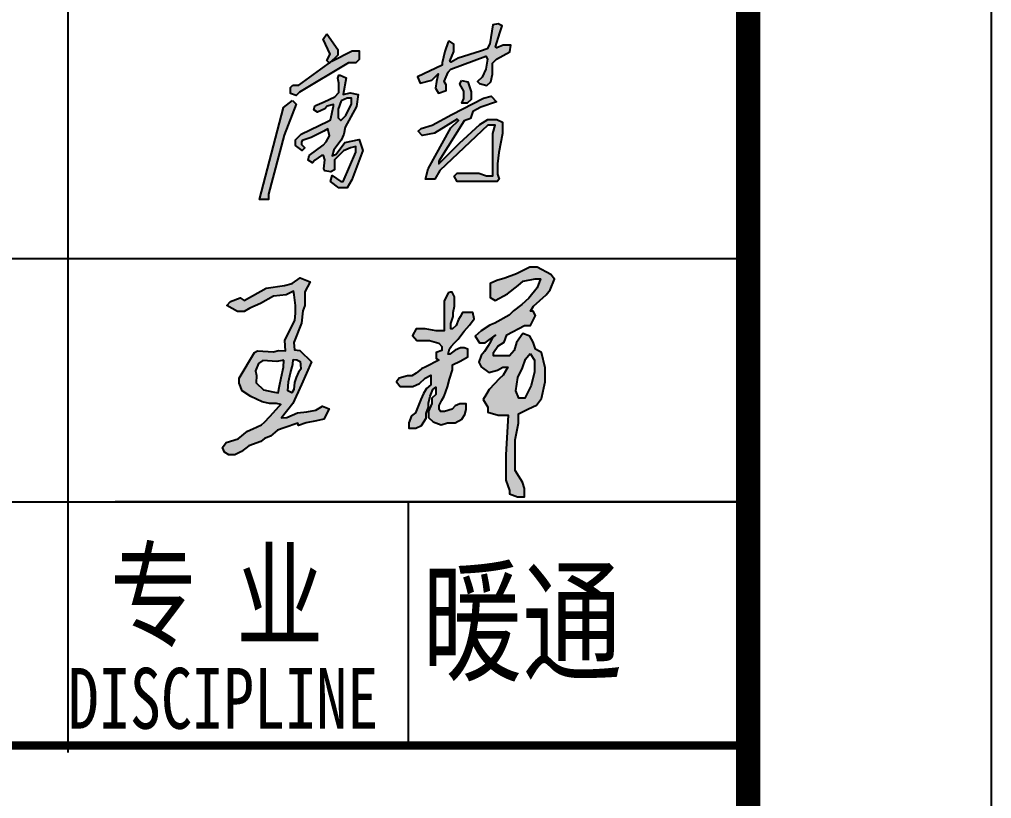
# Model space of a CAD drawing. Extents: x -37230 to 424755, y -141014 to 127947.
# Drawn here: x 418764 to 424755, y 9001 to 13802 of the extents above; entities that cross this region are included whole.
import ezdxf

# ---------------------------------------------------------------- set-up
doc = ezdxf.new("R2010")
doc.units = 0
doc.header["$LTSCALE"] = 1000
doc.header["$MEASUREMENT"] = 0
doc.layers.add('TK', color=7, linetype='Continuous')
doc.layers.add('TWT_TITLE', color=7, linetype='Continuous')
doc.styles.add('-宋体', font='', dxfattribs={"width": 0.75})
doc.styles.get('-宋体').set_extended_font_data('SimSun')

# ---------------------------------------------------------------- blocks, each defined once
blk = doc.blocks.new('我')
for points in [[(-58286.3, -46346.2), (-58439.3, -46416.3), (-58422.5, -46456.2), (-58351.3, -46438.3), (-58312, -46399), (-58320.9, -46445.1), (-58328.8, -46486.4), (-58310.4, -46516.9), (-58261.9, -46500.9), (-58261.9, -46466.3), (-58273.7, -46445.7), (-58250, -46387.8), (-58232.4, -46370.3), (-58017, -46289.5), (-58008.2, -46308.6), (-58018.1, -46369.6), (-58041.3, -46418.7), (-58068.2, -46445.6), (-58056.6, -46457.2), (-58010.7, -46471.4), (-57987.4, -46448.2), (-57976.1, -46401.6), (-57976.1, -46332.4), (-57951.1, -46307.5), (-57870.2, -46263.8), (-57864.1, -46222.9), (-57910.1, -46222.9), (-57950.4, -46238.4), (-57957.1, -46231.7), (-57930.9, -46145.4), (-57917.9, -46102.6), (-57941.1, -46090.2), (-57974.8, -46097.4), (-57994, -46213.6), (-58010.5, -46244.1), (-58050.8, -46259.6), (-58187.6, -46302.5), (-58231.2, -46327.3), (-58238.7, -46319.8), (-58214.6, -46261.2), (-58214.6, -46216.2), (-58242, -46197.6), (-58249.2, -46201), (-58269.5, -46261.3), (-58286.3, -46330.5)], [(-58976.6, -46277.4), (-58998.5, -46315.5), (-58982.4, -46331.6), (-58966.4, -46320), (-58930.2, -46283.8), (-58930.2, -46249), (-58998, -46152.2), (-59020.5, -46184.8), (-58990.8, -46245.9)], [(-58980.2, -46333.8), (-58982.4, -46331.6), (-59171, -46468.2), (-59206.2, -46468.2), (-59221.2, -46483.4), (-59221.2, -46519.5), (-59187.5, -46532.7), (-59167, -46512.3), (-58864.2, -46330.8), (-58818.2, -46330.8), (-58798.3, -46311), (-58798.3, -46257.5), (-58841.1, -46257.5), (-58966.4, -46320)], [(-58152.8, -46505.7), (-58152.8, -46551.5), (-58165.2, -46580.2), (-58132.7, -46580.2), (-58108.4, -46555.9), (-58108.4, -46508.6), (-58128.1, -46448.2), (-58167.4, -46439.6), (-58178.3, -46462.8)], [(-58152.1, -46689.1), (-58112.7, -46673.8), (-58096.8, -46630.2), (-58048.1, -46603.2), (-57951.3, -46570.5), (-57985.4, -46536.3), (-58031.4, -46548), (-58227.2, -46648.4), (-58349.4, -46715.3), (-58415.5, -46736.4), (-58435.6, -46751.8), (-58409.4, -46778), (-58334.5, -46764.3), (-58193.6, -46677.4), (-58185.7, -46685.3), (-58232.7, -46732.2), (-58372.2, -46984.6), (-58389.7, -47047.9), (-58332.3, -47047.9), (-58300.9, -46994.9), (-58004.8, -46714.2), (-57959.6, -46714.2), (-57975, -46766.5), (-57975, -47027.6), (-58012.8, -47027.6), (-58060.9, -47010.1), (-58194, -47010.1), (-58212.1, -47028.3), (-58194.7, -47062.4), (-57987.3, -47062.4), (-57948.6, -47062.4), (-57934.8, -47048.6), (-57946.4, -47017.4), (-57946.4, -46953.4), (-57938.5, -46882.8), (-57915.8, -46767), (-57915.8, -46697.3), (-57949.3, -46679.1), (-58005.4, -46679.1), (-58054.2, -46711.1), (-58179.3, -46825.1), (-58306.6, -46952.5), (-58306.6, -46937.2)], [(-59187.3, -46585.7), (-59209.8, -46563.2), (-59265.5, -46605.4), (-59412.4, -47173.5), (-59358, -47173.5), (-59358, -47140.2), (-59259.9, -46775.6)]]:
    blk.add_hatch(color=256).paths.add_polyline_path(points)
h = blk.add_hatch(color=256)
h.paths.add_polyline_path([(-58884.6, -46727.8), (-58815.4, -46600.5), (-58804, -46525.9), (-58854.7, -46516.3), (-58897.1, -46526.7), (-58878.5, -46423.2), (-58914.4, -46407.6), (-58924.3, -46406.1), (-58930.4, -46424.4), (-58923.5, -46455.6), (-58923.5, -46514.3), (-58948.8, -46539.7), (-59013.8, -46570.9), (-59070.6, -46595.9), (-59078.1, -46619.8), (-59056, -46634.8), (-59010.6, -46613.4), (-58994.6, -46597.4), (-58955.7, -46587.4), (-58955.7, -46597.8), (-58974.5, -46681.1), (-58989.5, -46690.6), (-59155.1, -46770), (-59190.8, -46805.6), (-59190.8, -46840.8), (-59150.2, -46870.4), (-59133.7, -46853.9), (-59145, -46842.5), (-59154.1, -46833.5), (-59154.1, -46818.8), (-59149.3, -46808.5), (-59093.8, -46790.2), (-59016.7, -46752), (-58992, -46736.6), (-58981.7, -46780.2), (-59001, -46818.6), (-59019.9, -46837.5), (-59106.9, -46901.1), (-59113.6, -46930.8), (-59085.9, -46947), (-59070.5, -46931.6), (-59029.4, -46902.9), (-59017.2, -46902.9), (-59010.6, -46927.9), (-59016.1, -46983.3), (-59008.9, -46996.2), (-58973.5, -47002), (-58950.7, -46989.9), (-58950.7, -46928.3), (-58940.1, -46917.7), (-58895.8, -46873.4), (-58852.5, -46854), (-58819.8, -46845.8), (-58819.8, -46880.9), (-58896.4, -47062.5), (-58911.4, -47062.5), (-58964.2, -47026), (-58974.7, -47061.7), (-58922.6, -47101.9), (-58871.8, -47101.9), (-58843.5, -47052.1), (-58775.7, -46870.3), (-58798.1, -46802.5), (-58886.7, -46822.6), (-58940.5, -46894), (-58964.2, -46904.5), (-58954.7, -46866.4), (-58908.3, -46808.3), (-58893.5, -46769.5)])
h.paths.add_polyline_path([(-58911.7, -46686.3), (-58927.9, -46670), (-58927.9, -46616.8), (-58910.2, -46565), (-58872.4, -46548.7), (-58845.8, -46548.7), (-58845.8, -46582.7), (-58880.6, -46655.2)], flags=16)
at = {"layer": 'TK'}
h = blk.add_hatch(color=1, dxfattribs=at)
h.paths.add_polyline_path([(-57744, -48122), (-57717.6, -48163.2), (-57717.6, -48235.9), (-57737.4, -48318.4), (-57777.1, -48397.6), (-57815.1, -48397.6), (-57833.2, -48351.4), (-57820, -48270.5), (-57791.9, -48209.5), (-57773.8, -48156.6)], flags=16)
h.paths.add_polyline_path([(-57960.5, -47794.8), (-57884.5, -47755.2), (-57818.4, -47702.4), (-57787.1, -47676), (-57714.4, -47662.8), (-57681.3, -47662.8), (-57701.2, -47717.3), (-57752.4, -47780), (-57795.3, -47819.6), (-57846.5, -47859.2), (-57874.6, -47885.6), (-57962.2, -47935.1), (-57993.6, -47948.3), (-58046.4, -47981.3), (-58082.8, -48014.4), (-58056.3, -48055.6), (-58021.6, -48055.6), (-57957.2, -48009.4), (-57973.8, -48021.3), (-57995.2, -48060.6), (-58003.4, -48075.5), (-58024.9, -48110.1), (-58046.4, -48134.8), (-58061.3, -48176.1), (-58046.4, -48204.2), (-58000.2, -48238.8), (-57945.7, -48224), (-57912.6, -48205.8), (-57881.2, -48205.8), (-57911, -48255.3), (-57935.7, -48278.4), (-57963.8, -48309.8), (-57996.9, -48344.5), (-58016.7, -48379.1), (-58033.2, -48405.5), (-58005.1, -48453.4), (-58005.1, -48483.1), (-57942.3, -48502.9), (-57879.6, -48502.9), (-57894.4, -48745.9), (-57894.4, -48814.3), (-57894.4, -48901.8), (-57871.3, -48966.2), (-57871.3, -48986), (-57823.4, -49005.8), (-57778.8, -49005.8), (-57778.8, -48953), (-57792, -48915), (-57836.6, -48842.4), (-57836.6, -48789.6), (-57836.6, -48733.4), (-57836.6, -48654.2), (-57816.8, -48551.9), (-57816.8, -48494.1), (-57755.7, -48462.8), (-57704.5, -48439.6), (-57674.7, -48400), (-57651.6, -48295.6), (-57651.6, -48209.7), (-57674.7, -48115.7), (-57711, -48095.9), (-57725.9, -48051.3), (-57745.7, -48015), (-57788.7, -47998.5), (-57828.3, -48054.6), (-57843.2, -48104.1), (-57871.3, -48135.5), (-57970.4, -48135.5), (-57970.4, -48115.7), (-57944, -48076), (-57904.3, -48052.9), (-57887.8, -48006.7), (-57780.4, -47949), (-57742.4, -47949), (-57712.6, -47887.4), (-57725.8, -47861), (-57742.4, -47861), (-57724.2, -47829.7), (-57646.6, -47760.3), (-57621.8, -47729), (-57595.3, -47664.6), (-57616.8, -47634.9), (-57701.1, -47590.3), (-57747.3, -47590.3), (-57828.3, -47631.6), (-57901, -47658), (-57950.5, -47672.9), (-57990.2, -47691), (-57990.2, -47707.5), (-57990.2, -47752.1), (-57990.2, -47776.8)])
h.paths.add_polyline_path([(-58249.2, -47748.3), (-58274.6, -47799), (-58274.6, -47876.2), (-58274.6, -47970.8), (-58274.6, -47981.5), (-58323.9, -47981.5), (-58390.6, -47969.5), (-58409.2, -47969.5), (-58446.6, -47969.5), (-58470.6, -48010.8), (-58442.6, -48041.4), (-58363.9, -48041.4), (-58307.9, -48058.7), (-58287.9, -48078.7), (-58287.9, -48102.7), (-58323.9, -48116), (-58323.9, -48153.3), (-58307.9, -48163.9), (-58387.9, -48203.9), (-58414.6, -48217.2), (-58447.9, -48242.5), (-58473.2, -48259.9), (-58501.2, -48259.9), (-58551.9, -48274.5), (-58567.9, -48295.8), (-58546.5, -48325.1), (-58466.6, -48325.1), (-58426.6, -48306.5), (-58390.6, -48274.5), (-58355.9, -48255.9), (-58355.9, -48314.5), (-58383.9, -48337.1), (-58401.2, -48369.1), (-58418.6, -48405), (-58450.6, -48487), (-58476, -48507), (-58492, -48548.3), (-58492, -48581.6), (-58449.3, -48581.6), (-58413.3, -48565.6), (-58385.3, -48520.3), (-58385.3, -48491), (-58372, -48453.7), (-58372, -48427.1), (-58361.3, -48384.4), (-58345.3, -48344.5), (-58326.6, -48329.8), (-58326.6, -48348.5), (-58326.6, -48375.1), (-58350.6, -48396.4), (-58350.6, -48429.7), (-58370.4, -48477.3), (-58370.4, -48489.5), (-58370.4, -48515.6), (-58342.3, -48543.7), (-58293.7, -48562.3), (-58253.4, -48549.3), (-58234.7, -48549.3), (-58207.6, -48549.3), (-58166.5, -48526.8), (-58146.8, -48496.9), (-58139.3, -48466.1), (-58139.3, -48431.5), (-58150.6, -48431.5), (-58177.7, -48431.5), (-58207.6, -48444.6), (-58224.5, -48465.2), (-58272.2, -48479.2), (-58297.4, -48479.2), (-58305.8, -48466.1), (-58305.8, -48441.8), (-58288.1, -48410), (-58274, -48384.8), (-58253.4, -48327.8), (-58241.3, -48280.1), (-58222.6, -48223.1), (-58222.6, -48192.3), (-58176.7, -48169.4), (-58128.1, -48142.3), (-58128.1, -48094.7), (-58150.5, -48086.3), (-58173, -48086.3), (-58205.7, -48101.2), (-58239.4, -48125.5), (-58250.6, -48125.5), (-58241.3, -48092.8), (-58231, -48078.8), (-58211.3, -48056.4), (-58188.9, -48033.9), (-58171.1, -48010.6), (-58150.5, -47984.4), (-58117.8, -47948), (-58090.6, -47908.4), (-58098.1, -47870.1), (-58106.5, -47870.1), (-58136.4, -47870.1), (-58160.8, -47870.1), (-58176.7, -47895.3), (-58186, -47913.1), (-58201, -47949.5), (-58222.5, -47971), (-58232.8, -47971), (-58232.8, -47937.4), (-58219.7, -47893.4), (-58219.7, -47869.1), (-58210.3, -47829.9), (-58210.3, -47805.6), (-58210.3, -47771.9), (-58224.4, -47744.8), (-58234.6, -47744.8)])
at = {"layer": 'TK', "lineweight": 25}
h = blk.add_hatch(color=1, dxfattribs=at)
h.paths.add_polyline_path([(-59591.5, -47800.6), (-59532.1, -47778.8), (-59506.3, -47794.7), (-59371.7, -47719.5), (-59258.9, -47703.7), (-59211.4, -47689.8), (-59161.9, -47656.2), (-59100.5, -47679.9), (-59132.2, -47741.3), (-59134.1, -47826.3), (-59146, -47859.9), (-59153.9, -47935.1), (-59201.5, -48053.8), (-59197.5, -48099.3), (-59163.8, -48103.2), (-59092.6, -48172.5), (-59153.9, -48312.9), (-59207.4, -48429.6), (-59276.7, -48518.6), (-59245, -48516.7), (-59177.7, -48487), (-59120.3, -48481), (-59064.8, -48471.2), (-59023.3, -48447.4), (-58983.7, -48463.2), (-59017, -48526.2), (-59060.7, -48537.1), (-59124.6, -48549.6), (-59171.4, -48565.1), (-59176, -48551.1), (-59260.1, -48580.9), (-59302, -48594.1), (-59343.8, -48631.6), (-59381.3, -48644.8), (-59403.3, -48664.6), (-59478.3, -48691), (-59522.4, -48726.3), (-59564.2, -48746.1), (-59601.7, -48746.1), (-59628.1, -48730.7), (-59641.4, -48702), (-59617.1, -48671.2), (-59544.4, -48647), (-59487.1, -48600.8), (-59454, -48585.3), (-59401.1, -48561.1), (-59381.3, -48545.7), (-59348.3, -48510.5), (-59291, -48446.6), (-59280.9, -48435.5), (-59308, -48430.5), (-59351.3, -48430.5), (-59396.1, -48419.7), (-59465.7, -48387.3), (-59519.8, -48351.7), (-59538.3, -48303.8), (-59538.3, -48274.5), (-59444, -48115.4), (-59423.9, -48104.6), (-59326.5, -48112.3), (-59295.6, -48103), (-59252.3, -48106.1), (-59256.3, -48040.9), (-59224.7, -47977.7), (-59195.2, -47918.8), (-59190, -47873.7), (-59190, -47826.9), (-59198.7, -47761), (-59202.1, -47738.5), (-59247.3, -47761), (-59327.1, -47769.7), (-59406.9, -47813), (-59471.1, -47842.5), (-59507.6, -47863.3), (-59547.5, -47863.3), (-59613.4, -47825.2)])
h.paths.add_polyline_path([(-59261.6, -48163), (-59305.7, -48172.2), (-59392.4, -48166.1), (-59418.3, -48184.3), (-59436.6, -48228.4), (-59432, -48257.3), (-59433.5, -48302.8), (-59387.9, -48346.9), (-59330.1, -48359.1), (-59298.1, -48365.1), (-59289, -48321.1), (-59279.9, -48272.5), (-59264.7, -48205.6)], flags=16)
h.paths.add_polyline_path([(-59205.4, -48158.5), (-59182.6, -48160), (-59162.8, -48172.2), (-59159.7, -48190.4), (-59158.2, -48217.7), (-59171.9, -48237.5), (-59185.6, -48269.4), (-59196.2, -48299.8), (-59200.8, -48343.9), (-59213, -48363.6), (-59237.3, -48353), (-59234.3, -48296.8), (-59220.6, -48242.1), (-59206.9, -48188.9)], flags=16)
for points in [[(-58249.2, -46201), (-58269.5, -46261.3), (-58286.3, -46330.5), (-58286.3, -46346.2), (-58439.3, -46416.3), (-58422.5, -46456.2), (-58351.3, -46438.3), (-58312, -46399), (-58320.9, -46445.1), (-58328.8, -46486.4), (-58310.4, -46516.9), (-58261.9, -46500.9), (-58261.9, -46466.3), (-58273.7, -46445.7), (-58250, -46387.8), (-58232.4, -46370.3), (-58017, -46289.5), (-58008.2, -46308.6), (-58018.1, -46369.6), (-58041.3, -46418.7), (-58068.2, -46445.6), (-58056.6, -46457.2), (-58010.7, -46471.4), (-57987.4, -46448.2), (-57976.1, -46401.6), (-57976.1, -46332.4), (-57951.1, -46307.5), (-57870.2, -46263.8), (-57864.1, -46222.9), (-57910.1, -46222.9), (-57950.4, -46238.4), (-57957.1, -46231.7), (-57930.9, -46145.4), (-57917.9, -46102.6), (-57941.1, -46090.2), (-57974.8, -46097.4), (-57994, -46213.6), (-58010.5, -46244.1), (-58050.8, -46259.6), (-58187.6, -46302.5), (-58231.2, -46327.3), (-58238.7, -46319.8), (-58214.6, -46261.2), (-58214.6, -46216.2), (-58242, -46197.6), (-58249.2, -46201)], [(-58998, -46152.2), (-58930.2, -46249), (-58930.2, -46283.8), (-58980.2, -46333.8), (-58998.5, -46315.5), (-58976.6, -46277.4), (-58990.8, -46245.9), (-59020.5, -46184.8), (-58998, -46152.2)], [(-59206.2, -46468.2), (-59171, -46468.2), (-58966.4, -46320), (-58841.1, -46257.5), (-58798.3, -46257.5), (-58798.3, -46311), (-58818.2, -46330.8), (-58864.2, -46330.8), (-59167, -46512.3), (-59187.5, -46532.7), (-59221.2, -46519.5), (-59221.2, -46483.4), (-59206.2, -46468.2)], [(-58914.4, -46407.6), (-58878.5, -46423.2), (-58897.1, -46526.7), (-58854.7, -46516.3), (-58804, -46525.9), (-58815.4, -46600.5), (-58884.6, -46727.8), (-58893.5, -46769.5), (-58908.3, -46808.3), (-58954.7, -46866.4), (-58964.2, -46904.5), (-58940.5, -46894), (-58886.7, -46822.6), (-58798.1, -46802.5), (-58775.7, -46870.3), (-58843.5, -47052.1), (-58871.8, -47101.9), (-58922.6, -47101.9), (-58974.7, -47061.7), (-58964.2, -47026), (-58911.4, -47062.5), (-58896.4, -47062.5), (-58819.8, -46880.9), (-58819.8, -46845.8), (-58852.5, -46854), (-58895.8, -46873.4), (-58940.1, -46917.7), (-58950.7, -46928.3), (-58950.7, -46989.9), (-58973.5, -47002), (-59008.9, -46996.2), (-59016.1, -46983.3), (-59010.6, -46927.9), (-59017.2, -46902.9), (-59029.4, -46902.9), (-59070.5, -46931.6), (-59085.9, -46947), (-59113.6, -46930.8), (-59106.9, -46901.1), (-59019.9, -46837.5), (-59001, -46818.6), (-58981.7, -46780.2), (-58992, -46736.6), (-59016.7, -46752), (-59093.8, -46790.2), (-59149.3, -46808.5), (-59154.1, -46818.8), (-59154.1, -46833.5), (-59145, -46842.5), (-59133.7, -46853.9), (-59150.2, -46870.4), (-59190.8, -46840.8), (-59190.8, -46805.6), (-59155.1, -46770), (-58989.5, -46690.6), (-58974.5, -46681.1), (-58955.7, -46597.8), (-58955.7, -46587.4), (-58994.6, -46597.4), (-59010.6, -46613.4), (-59056, -46634.8), (-59078.1, -46619.8), (-59070.6, -46595.9), (-59013.8, -46570.9), (-58948.8, -46539.7), (-58923.5, -46514.3), (-58923.5, -46455.6), (-58930.4, -46424.4), (-58924.3, -46406.1), (-58914.4, -46407.6)], [(-58168.1, -46439.4), (-58128.1, -46448.2), (-58108.4, -46508.6), (-58108.4, -46555.9), (-58132.7, -46580.2), (-58165.2, -46580.2), (-58152.8, -46551.5), (-58152.8, -46505.7), (-58178.3, -46462.8), (-58167.3, -46439.4)], [(-58415.5, -46736.4), (-58349.4, -46715.3), (-58227.2, -46648.4), (-58031.4, -46548), (-57985.4, -46536.3), (-57951.3, -46570.5), (-58048.1, -46603.2), (-58096.8, -46630.2), (-58112.7, -46673.8), (-58152.1, -46689.1), (-58306.6, -46937.2), (-58306.6, -46952.5), (-58179.3, -46825.1), (-58054.2, -46711.1), (-58005.4, -46679.1), (-57949.3, -46679.1), (-57915.8, -46697.3), (-57915.8, -46767), (-57938.5, -46882.8), (-57946.4, -46953.4), (-57946.4, -47017.4), (-57934.8, -47048.6), (-57948.6, -47062.4), (-57987.3, -47062.4), (-58194.7, -47062.4), (-58212.1, -47028.3), (-58194, -47010.1), (-58060.9, -47010.1), (-58012.8, -47027.6), (-57975, -47027.6), (-57975, -46766.5), (-57959.6, -46714.2), (-58004.8, -46714.2), (-58300.9, -46994.9), (-58332.3, -47047.9), (-58389.7, -47047.9), (-58372.2, -46984.6), (-58232.7, -46732.2), (-58185.7, -46685.3), (-58193.6, -46677.4), (-58334.5, -46764.3), (-58409.4, -46778), (-58435.6, -46751.8), (-58415.5, -46736.4)], [(-59209.8, -46563.2), (-59187.3, -46585.7), (-59259.9, -46775.6), (-59358, -47140.2), (-59358, -47173.5), (-59412.4, -47173.5), (-59265.5, -46605.4), (-59209.8, -46563.2)], [(-58910.2, -46565), (-58927.9, -46616.8), (-58927.9, -46670), (-58911.7, -46686.3), (-58880.6, -46655.2), (-58845.8, -46582.7), (-58845.8, -46548.7), (-58872.4, -46548.7), (-58910.2, -46565)]]:
    blk.add_lwpolyline(points)
at = {"layer": 'TK'}
for p, q in [((-60594.4, -37036.7), (-60594.4, -50580.9)), ((-66601.1, -47536.7), (-56401.1, -47536.7)), ((-66601.1, -49036.7), (-56401.1, -49036.7)), ((-56401.1, -49036.7), (-60301.1, -49036.7)), ((-58496.6, -49036.7), (-58496.6, -50536.7))]:
    blk.add_line(p, q, dxfattribs=at)
at = {"layer": 'TK', "const_width": 150}
blk.add_lwpolyline([(-66601.1, -7037.3), (-56401.1, -7037.3), (-56401.1, -67036.7), (-66601.1, -67036.7)], close=True, dxfattribs=at)
at = {"layer": 'TK', "color": 1}
for points in [[(-57960.5, -47794.8), (-57884.5, -47755.2), (-57818.4, -47702.4), (-57787.1, -47676), (-57714.4, -47662.8), (-57681.3, -47662.8), (-57701.2, -47717.3), (-57752.4, -47780), (-57795.3, -47819.6), (-57846.5, -47859.2), (-57874.6, -47885.6), (-57962.2, -47935.1), (-57993.6, -47948.3), (-58046.4, -47981.3), (-58082.8, -48014.4), (-58056.3, -48055.6), (-58021.6, -48055.6), (-57957.2, -48009.4), (-57973.8, -48021.3), (-57995.2, -48060.6), (-58003.4, -48075.5), (-58024.9, -48110.1), (-58046.4, -48134.8), (-58061.3, -48176.1), (-58046.4, -48204.2), (-58046.4, -48204.2), (-58000.2, -48238.8), (-57945.7, -48224), (-57912.6, -48205.8), (-57881.2, -48205.8), (-57911, -48255.3), (-57935.7, -48278.4), (-57963.8, -48309.8), (-57996.9, -48344.5), (-58016.7, -48379.1), (-58033.2, -48405.5), (-58005.1, -48453.4), (-58005.1, -48483.1), (-57942.3, -48502.9), (-57879.6, -48502.9), (-57894.4, -48745.9), (-57894.4, -48814.3), (-57894.4, -48901.8), (-57871.3, -48966.2), (-57871.3, -48986), (-57823.4, -49005.8), (-57778.8, -49005.8), (-57778.8, -48953), (-57792, -48915), (-57836.6, -48842.4), (-57836.6, -48789.6), (-57836.6, -48733.4), (-57836.6, -48654.2), (-57816.8, -48551.9), (-57816.8, -48494.1), (-57755.7, -48462.8), (-57704.5, -48439.6), (-57674.7, -48400), (-57651.6, -48295.6), (-57651.6, -48209.7), (-57674.7, -48115.7), (-57711, -48095.9), (-57725.9, -48051.3), (-57745.7, -48015), (-57788.7, -47998.5), (-57828.3, -48054.6), (-57843.2, -48104.1), (-57871.3, -48135.5), (-57970.4, -48135.5), (-57970.4, -48115.7), (-57944, -48076), (-57904.3, -48052.9), (-57887.8, -48006.7), (-57780.4, -47949), (-57742.4, -47949), (-57712.6, -47887.4), (-57725.8, -47861), (-57742.4, -47861), (-57724.2, -47829.7), (-57646.6, -47760.3), (-57621.8, -47729), (-57595.3, -47664.6), (-57616.8, -47634.9), (-57701.1, -47590.3), (-57747.3, -47590.3), (-57828.3, -47631.6), (-57901, -47658), (-57950.5, -47672.9), (-57990.2, -47691), (-57990.2, -47707.5), (-57990.2, -47752.1), (-57990.2, -47776.8), (-57960.5, -47794.8)], [(-58249.2, -47748.3), (-58274.6, -47799), (-58274.6, -47876.2), (-58274.6, -47970.8), (-58274.6, -47981.5), (-58323.9, -47981.5), (-58390.6, -47969.5), (-58409.2, -47969.5), (-58446.6, -47969.5), (-58470.6, -48010.8), (-58442.6, -48041.4), (-58363.9, -48041.4), (-58307.9, -48058.7), (-58287.9, -48078.7), (-58287.9, -48102.7), (-58323.9, -48116), (-58323.9, -48153.3), (-58307.9, -48163.9), (-58387.9, -48203.9), (-58414.6, -48217.2), (-58447.9, -48242.5), (-58473.2, -48259.9), (-58501.2, -48259.9), (-58551.9, -48274.5), (-58567.9, -48295.8), (-58546.5, -48325.1), (-58466.6, -48325.1), (-58426.6, -48306.5), (-58390.6, -48274.5), (-58355.9, -48255.9), (-58355.9, -48314.5), (-58383.9, -48337.1), (-58401.2, -48369.1), (-58418.6, -48405), (-58450.6, -48487), (-58476, -48507), (-58492, -48548.3), (-58492, -48581.6), (-58449.3, -48581.6), (-58413.3, -48565.6), (-58385.3, -48520.3), (-58385.3, -48491), (-58372, -48453.7), (-58372, -48427.1), (-58361.3, -48384.4), (-58345.3, -48344.5), (-58326.6, -48329.8), (-58326.6, -48348.5), (-58326.6, -48375.1), (-58350.6, -48396.4), (-58350.6, -48429.7), (-58370.4, -48477.3), (-58370.4, -48489.5), (-58370.4, -48515.6), (-58342.3, -48543.7), (-58293.7, -48562.3), (-58253.4, -48549.3), (-58234.7, -48549.3), (-58207.6, -48549.3), (-58166.5, -48526.8), (-58146.8, -48496.9), (-58139.3, -48466.1), (-58139.3, -48431.5), (-58150.6, -48431.5), (-58177.7, -48431.5), (-58207.6, -48444.6), (-58224.5, -48465.2), (-58272.2, -48479.2), (-58297.4, -48479.2), (-58305.8, -48466.1), (-58305.8, -48441.8), (-58288.1, -48410), (-58274, -48384.8), (-58253.4, -48327.8), (-58241.3, -48280.1), (-58222.6, -48223.1), (-58222.6, -48192.3), (-58176.7, -48169.4), (-58128.1, -48142.3), (-58128.1, -48094.7), (-58150.5, -48086.3), (-58173, -48086.3), (-58205.7, -48101.2), (-58239.4, -48125.5), (-58250.6, -48125.5), (-58241.3, -48092.8), (-58231, -48078.8), (-58211.3, -48056.4), (-58188.9, -48033.9), (-58171.1, -48010.6), (-58150.5, -47984.4), (-58117.8, -47948), (-58090.6, -47908.4), (-58098.1, -47870.1), (-58106.5, -47870.1), (-58136.4, -47870.1), (-58160.8, -47870.1), (-58176.7, -47895.3), (-58186, -47913.1), (-58201, -47949.5), (-58222.5, -47971), (-58232.8, -47971), (-58232.8, -47937.4), (-58219.7, -47893.4), (-58219.7, -47869.1), (-58210.3, -47829.9), (-58210.3, -47805.6), (-58210.3, -47771.9), (-58224.4, -47744.8), (-58234.6, -47744.8), (-58249.2, -47748.3)], [(-57744, -48122), (-57717.6, -48163.2), (-57717.6, -48235.9), (-57737.4, -48318.4), (-57777.1, -48397.6), (-57815.1, -48397.6), (-57833.2, -48351.4), (-57820, -48270.5), (-57791.9, -48209.5), (-57773.8, -48156.6), (-57744, -48122)]]:
    blk.add_lwpolyline(points, dxfattribs=at)
at = {"layer": 'TK', "color": 1, "lineweight": 25}
for points in [[(-59591.5, -47800.6), (-59532.1, -47778.8), (-59506.3, -47794.7), (-59371.7, -47719.5), (-59258.9, -47703.7), (-59211.4, -47689.8), (-59161.9, -47656.2), (-59100.5, -47679.9), (-59132.2, -47741.3), (-59134.1, -47826.3), (-59146, -47859.9), (-59153.9, -47935.1), (-59201.5, -48053.8), (-59197.5, -48099.3), (-59163.8, -48103.2), (-59092.6, -48172.5), (-59153.9, -48312.9), (-59207.4, -48429.6), (-59207.4, -48429.6), (-59276.7, -48518.6), (-59245, -48516.7), (-59177.7, -48487), (-59120.3, -48481), (-59064.8, -48471.2), (-59023.3, -48447.4), (-58983.7, -48463.2), (-59017, -48526.2), (-59060.7, -48537.1), (-59124.6, -48549.6), (-59171.4, -48565.1), (-59176, -48551.1), (-59260.1, -48580.9), (-59302, -48594.1), (-59343.8, -48631.6), (-59381.3, -48644.8), (-59403.3, -48664.6), (-59478.3, -48691), (-59522.4, -48726.3), (-59564.2, -48746.1), (-59601.7, -48746.1), (-59628.1, -48730.7), (-59641.4, -48702), (-59617.1, -48671.2), (-59544.4, -48647), (-59487.1, -48600.8), (-59454, -48585.3), (-59401.1, -48561.1), (-59381.3, -48545.7), (-59348.3, -48510.5), (-59291, -48446.6), (-59280.9, -48435.5), (-59308, -48430.5), (-59351.3, -48430.5), (-59396.1, -48419.7), (-59465.7, -48387.3), (-59519.8, -48351.7), (-59538.3, -48303.8), (-59538.3, -48274.5), (-59444, -48115.4), (-59423.9, -48104.6), (-59326.5, -48112.3), (-59295.6, -48103), (-59252.3, -48106.1), (-59256.3, -48040.9), (-59224.7, -47977.7), (-59195.2, -47918.8), (-59190, -47873.7), (-59190, -47826.9), (-59198.7, -47761), (-59198.7, -47761), (-59202.1, -47738.5), (-59247.3, -47761), (-59327.1, -47769.7), (-59406.9, -47813), (-59471.1, -47842.5), (-59507.6, -47863.3), (-59547.5, -47863.3), (-59613.4, -47825.2), (-59591.5, -47800.6)], [(-59261.6, -48163), (-59305.7, -48172.2), (-59392.4, -48166.1), (-59418.3, -48184.3), (-59436.6, -48228.4), (-59432, -48257.3), (-59433.5, -48302.8), (-59387.9, -48346.9), (-59330.1, -48359.1), (-59298.1, -48365.1), (-59289, -48321.1), (-59279.9, -48272.5), (-59264.7, -48205.6), (-59261.6, -48163)], [(-59205.4, -48158.5), (-59182.6, -48160), (-59162.8, -48172.2), (-59159.7, -48190.4), (-59158.2, -48217.7), (-59171.9, -48237.5), (-59185.6, -48269.4), (-59196.2, -48299.8), (-59200.8, -48343.9), (-59213, -48363.6), (-59237.3, -48353), (-59234.3, -48296.8), (-59220.6, -48242.1), (-59206.9, -48188.9), (-59205.4, -48158.5)]]:
    blk.add_lwpolyline(points, dxfattribs=at)
at = {"layer": 'TK', "const_width": 51}
blk.add_lwpolyline([(-66601.1, -50536.7), (-56401.1, -50536.7)], dxfattribs=at)
at = {"layer": 'TWT_TITLE'}
blk.add_lwpolyline([(-144001.1, -68537.3), (-54901.1, -68537.3), (-54901.1, -5537.3), (-144001.1, -5537.3)], close=True, dxfattribs=at)
at = {"layer": 'TWT_TITLE', "const_width": 150}
blk.add_lwpolyline([(-140251.1, -67037.3), (-56401.1, -67037.3), (-56401.1, -7037.3), (-140251.1, -7037.3)], close=True, dxfattribs=at)
at = {"layer": 'TK', "style": '-宋体', "width": 0.75}
for s, height, p in [('专', 525, (-60332.7, -49873.4)), ('业', 525, (-59556.4, -49875)), ('暖通', 602.7, (-58410.5, -50075.4)), ('DISCIPLINE', 375, (-60593.8, -50434.2))]:
    blk.add_text(s, height=height, dxfattribs=at).set_placement(p)

msp = doc.modelspace()

# ---------------------------------------------------------------- block references
msp.add_blockref('我', (479656, 59865.8))

doc.saveas('drawing.dxf')
